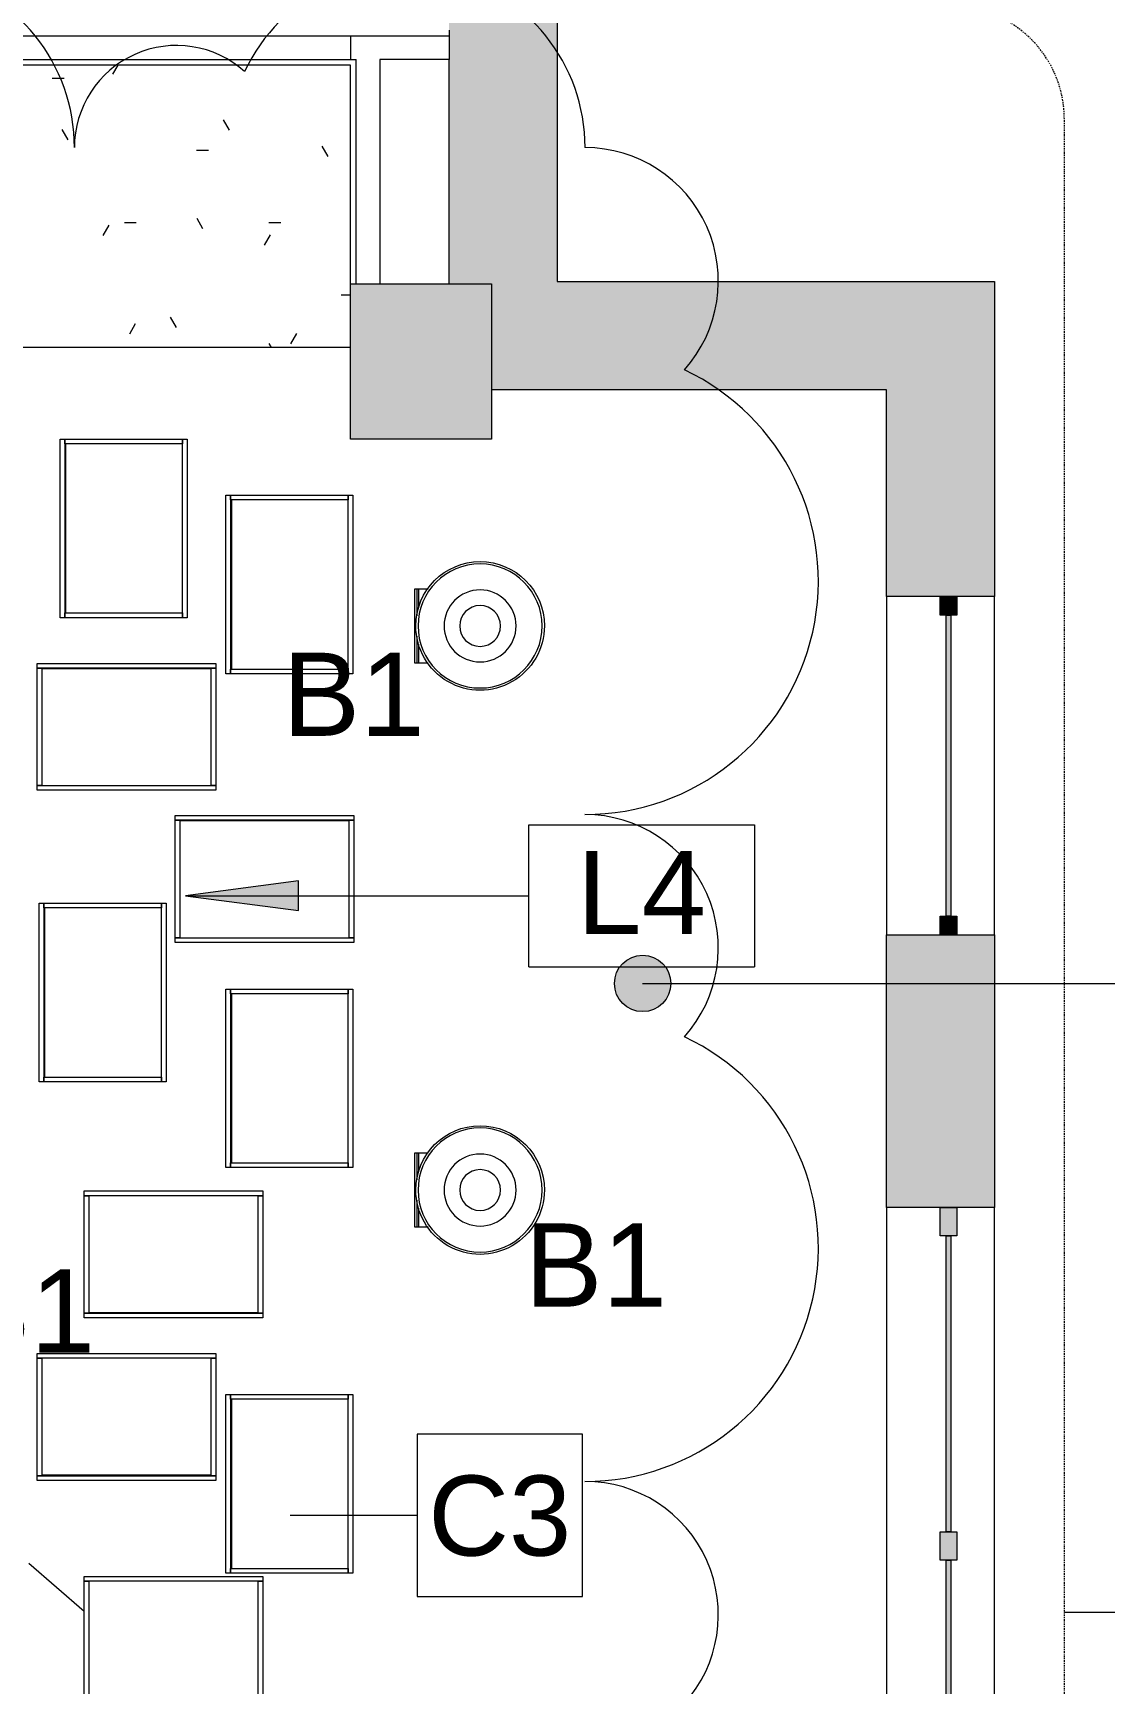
# Model space of a CAD drawing. Header units: inches. Extents: x 4387 to 7158, y 1246 to 2590.
# Drawn here: x 6172.7 to 6286.7, y 1403.6 to 1579.2 of the extents above; entities that cross this region are included whole.
import ezdxf

# ---------------------------------------------------------------- set-up
doc = ezdxf.new("R2010")
doc.units = ezdxf.units.IN
doc.header["$MEASUREMENT"] = 0
doc.linetypes.add('Dash Dot 3_16_', pattern=[0.3125, 0.1875, -0.0625, 0, -0.0625])
for name, color, linetype, lineweight in [('A-ANNO-KEYN', 231, 'Continuous', 9), ('A-ANNO-SYMB', 150, 'Continuous', 9), ('A-AREA-IDEN', 2, 'Continuous', 9), ('A-CLNG', 13, 'Continuous', 13), ('A-CLNG-IDEN', 151, 'Continuous', 9), ('A-CLNG-PATT', 13, 'Continuous', 13), ('A-FLOR', 192, 'Continuous', 13), ('A-GENM', 13, 'Continuous', 9), ('A-GLAZ-CURT', 52, 'Continuous', 13), ('A-GLAZ-CWMG', 51, 'Continuous', 13), ('A-WALL', 113, 'Continuous', 13), ('A-WALL-PATT', 111, 'Continuous', 13), ('E-LITE-EQPM', 33, 'Continuous', 9), ('E-LITE-EQPM-IDEN', 33, 'Continuous', 9), ('G-ANNO-REVC', 71, 'Continuous', 9), ('I-WALL', 2, 'Continuous', 13), ('S-COLS', 52, 'Continuous', 13)]:
    doc.layers.add(name, color=color, linetype=linetype, lineweight=lineweight)
doc.styles.add('Arial', font='arial.ttf', dxfattribs={"height": 8.851796})
doc.styles.add('Swis721 Lt BT', font='swissl.ttf', dxfattribs={"height": 8.514638})

# ---------------------------------------------------------------- blocks, each defined once
blk = doc.blocks.new('Concrete-Rectangular-Column - 15 x 16_5-5034465-10TH FLOOR RCP')
at = {"layer": 'S-COLS'}
blk.add_hatch(color=10, dxfattribs=at).paths.add_polyline_path([(-2.81, -8.25), (7.5, -8.25), (7.5, 8.25), (-7.5, 8.25), (-7.5, -8.25)], flags=0)
at = {"layer": 'S-COLS', "color": 8, "lineweight": 20}
for p, q in [((-7.5, 8.25), (7.5, 8.25)), ((-7.5, -8.25), (-7.5, 8.25)), ((7.5, 8.25), (7.5, -8.25)), ((7.5, -8.25), (-7.5, -8.25))]:
    blk.add_line(p, q, dxfattribs=at)
blk = doc.blocks.new('Rectangular Mullion - 2_ x 1 3_4_-4406287-10TH FLOOR RCP')
at = {"layer": 'A-GLAZ-CWMG'}
blk.add_hatch(color=10, dxfattribs=at).paths.add_polyline_path([(0, 0.25), (0, 0.88), (-2, 0.88), (-2, -0.88), (0, -0.88), (0, -0.25)], flags=0)
at = {"layer": 'A-GLAZ-CWMG', "color": 8, "lineweight": 20}
for p, q in [((-2, 0.88), (0, 0.88)), ((-2, -0.88), (-2, 0.88)), ((0, 0.88), (0, -0.88)), ((0, -0.88), (-2, -0.88))]:
    blk.add_line(p, q, dxfattribs=at)
blk = doc.blocks.new('System Panel - Glazed-4406292-10TH FLOOR RCP')
at = {"layer": 'A-GLAZ-CURT'}
blk.add_hatch(color=10, dxfattribs=at).paths.add_polyline_path([(-15.75, 0.25), (-15.75, -0.25), (15.75, -0.25), (15.75, 0.25)], flags=0)
at = {"layer": 'A-GLAZ-CURT', "color": 8, "lineweight": 20}
for p, q in [((-15.75, -0.25), (-15.75, 0.25)), ((-15.75, 0.25), (15.75, 0.25)), ((15.75, 0.25), (15.75, -0.25)), ((15.75, -0.25), (-15.75, -0.25))]:
    blk.add_line(p, q, dxfattribs=at)
blk = doc.blocks.new('Rectangular Mullion - 3_ x 1 3_4_-4406293-10TH FLOOR RCP')
at = {"layer": 'A-GLAZ-CWMG'}
blk.add_hatch(color=10, dxfattribs=at).paths.add_polyline_path([(-3, -0.88), (-3, 0.88), (0, 0.88), (0, -0.88)], flags=0)
at = {"layer": 'A-GLAZ-CWMG', "color": 8, "lineweight": 20}
for p, q in [((0, 0.88), (-3, 0.88)), ((-3, 0.88), (-3, -0.88)), ((0, -0.88), (0, 0.88)), ((-3, -0.88), (0, -0.88))]:
    blk.add_line(p, q, dxfattribs=at)
blk = doc.blocks.new('System Panel - Glazed-4406290-10TH FLOOR RCP')
at = {"layer": 'A-GLAZ-CURT'}
blk.add_hatch(color=10, dxfattribs=at).paths.add_polyline_path([(-16, 0.25), (-16, -0.25), (16, -0.25), (16, 0.25)], flags=0)
at = {"layer": 'A-GLAZ-CURT', "color": 8, "lineweight": 20}
for p, q in [((-16, -0.25), (-16, 0.25)), ((-16, 0.25), (16, 0.25)), ((16, 0.25), (16, -0.25)), ((16, -0.25), (-16, -0.25))]:
    blk.add_line(p, q, dxfattribs=at)
blk = doc.blocks.new('Rectangular Mullion - 2_ x 1 3_4_-4406291-10TH FLOOR RCP')
at = {"layer": 'A-GLAZ-CWMG'}
blk.add_hatch(color=10, dxfattribs=at).paths.add_polyline_path([(0, -0.88), (-2, -0.88), (-2, 0.88), (0, 0.88), (0, -0.25)], flags=0)
at = {"layer": 'A-GLAZ-CWMG', "color": 8, "lineweight": 20}
for p, q in [((0, 0.88), (-2, 0.88)), ((-2, 0.88), (-2, -0.88)), ((0, -0.88), (0, 0.88)), ((-2, -0.88), (0, -0.88))]:
    blk.add_line(p, q, dxfattribs=at)
blk = doc.blocks.new('Rectangular Mullion - 3_ x 1 3_4_-4406288-10TH FLOOR RCP')
at = {"layer": 'A-GLAZ-CWMG'}
blk.add_hatch(color=10, dxfattribs=at).paths.add_polyline_path([(1.5, -0.88), (-1.5, -0.88), (-1.5, 0.88), (1.5, 0.88), (1.5, -0.25)], flags=0)
at = {"layer": 'A-GLAZ-CWMG', "color": 8, "lineweight": 20}
for p, q in [((1.5, 0.88), (-1.5, 0.88)), ((-1.5, 0.88), (-1.5, -0.88)), ((1.5, -0.88), (1.5, 0.88)), ((-1.5, -0.88), (1.5, -0.88))]:
    blk.add_line(p, q, dxfattribs=at)
blk = doc.blocks.new('Generic Models 1 - Generic Models 1-4984576-10TH FLOOR RCP')
at = {"layer": 'A-CLNG'}
for p, q in [((6175.59, 1536.03), (6176.09, 1536.03)), ((6175.59, 1517.03), (6175.59, 1536.03)), ((6176.09, 1536.03), (6188.59, 1536.03)), ((6176.09, 1535.53), (6176.09, 1536.03)), ((6176.09, 1536.03), (6176.09, 1517.03)), ((6188.59, 1535.53), (6176.09, 1535.53)), ((6176.17, 1535.53), (6176.17, 1517.53)), ((6188.59, 1536.03), (6188.59, 1535.53)), ((6188.59, 1536.03), (6189.09, 1536.03)), ((6188.59, 1517.03), (6188.59, 1536.03)), ((6189.09, 1536.03), (6189.09, 1517.03)), ((6193.22, 1530.05), (6193.72, 1530.05)), ((6193.22, 1511.05), (6193.22, 1530.05)), ((6193.72, 1530.05), (6206.22, 1530.05)), ((6193.72, 1529.55), (6193.72, 1530.05)), ((6193.72, 1530.05), (6193.72, 1511.05)), ((6206.22, 1529.55), (6193.72, 1529.55)), ((6193.8, 1529.55), (6193.8, 1511.55)), ((6206.22, 1530.05), (6206.22, 1529.55)), ((6206.22, 1530.05), (6206.72, 1530.05)), ((6206.22, 1511.05), (6206.22, 1530.05)), ((6206.72, 1530.05), (6206.72, 1511.05)), ((6176.09, 1517.53), (6188.59, 1517.53)), ((6176.09, 1517.03), (6176.09, 1517.53)), ((6188.59, 1517.53), (6188.59, 1517.03)), ((6176.09, 1517.03), (6175.59, 1517.03)), ((6188.59, 1517.03), (6176.09, 1517.03)), ((6189.09, 1517.03), (6188.59, 1517.03)), ((6173.13, 1511.67), (6173.13, 1512.17)), ((6173.13, 1512.17), (6192.13, 1512.17)), ((6192.13, 1512.17), (6192.13, 1511.67)), ((6173.13, 1499.17), (6173.13, 1511.67)), ((6173.13, 1511.67), (6173.63, 1511.67)), ((6192.13, 1511.67), (6173.13, 1511.67)), ((6173.63, 1511.67), (6173.63, 1499.17)), ((6191.63, 1511.6), (6173.63, 1511.6)), ((6191.63, 1499.17), (6191.63, 1511.67)), ((6191.63, 1511.67), (6192.13, 1511.67)), ((6192.13, 1511.67), (6192.13, 1499.17)), ((6193.72, 1511.05), (6193.22, 1511.05)), ((6193.72, 1511.55), (6206.22, 1511.55)), ((6193.72, 1511.05), (6193.72, 1511.55)), ((6206.22, 1511.05), (6193.72, 1511.05)), ((6206.22, 1511.55), (6206.22, 1511.05)), ((6206.72, 1511.05), (6206.22, 1511.05)), ((6173.63, 1499.17), (6173.13, 1499.17)), ((6173.13, 1498.67), (6173.13, 1499.17)), ((6173.13, 1499.17), (6192.13, 1499.17)), ((6192.13, 1498.67), (6173.13, 1498.67)), ((6192.13, 1499.17), (6191.63, 1499.17)), ((6192.13, 1499.17), (6192.13, 1498.67)), ((6187.82, 1495.49), (6187.82, 1495.99)), ((6187.82, 1495.99), (6206.82, 1495.99)), ((6187.82, 1482.99), (6187.82, 1495.49)), ((6187.82, 1495.49), (6188.32, 1495.49)), ((6206.82, 1495.49), (6187.82, 1495.49)), ((6206.32, 1495.42), (6188.31, 1495.42)), ((6188.32, 1495.49), (6188.32, 1482.99)), ((6206.32, 1482.99), (6206.32, 1495.49)), ((6206.32, 1495.49), (6206.82, 1495.49)), ((6206.82, 1495.99), (6206.82, 1495.49)), ((6206.82, 1495.49), (6206.82, 1482.99)), ((6173.35, 1486.67), (6173.85, 1486.67)), ((6173.35, 1467.67), (6173.35, 1486.67)), ((6173.85, 1486.67), (6186.35, 1486.67)), ((6173.85, 1486.17), (6173.85, 1486.67)), ((6173.85, 1486.67), (6173.85, 1467.67)), ((6186.35, 1486.17), (6173.85, 1486.17)), ((6173.92, 1486.17), (6173.92, 1468.17)), ((6186.35, 1486.67), (6186.35, 1486.17)), ((6186.35, 1486.67), (6186.85, 1486.67)), ((6186.35, 1467.67), (6186.35, 1486.67)), ((6186.85, 1486.67), (6186.85, 1467.67)), ((6188.32, 1482.99), (6187.82, 1482.99)), ((6187.82, 1482.49), (6187.82, 1482.99)), ((6187.82, 1482.99), (6206.82, 1482.99)), ((6206.82, 1482.49), (6187.82, 1482.49)), ((6206.82, 1482.99), (6206.32, 1482.99)), ((6206.82, 1482.99), (6206.82, 1482.49)), ((6193.22, 1477.53), (6193.72, 1477.53)), ((6193.22, 1458.53), (6193.22, 1477.53)), ((6193.72, 1477.53), (6206.22, 1477.53)), ((6193.72, 1477.03), (6193.72, 1477.53)), ((6193.72, 1477.53), (6193.72, 1458.53)), ((6206.22, 1477.03), (6193.72, 1477.03)), ((6193.8, 1477.03), (6193.8, 1459.03)), ((6206.22, 1477.53), (6206.22, 1477.03)), ((6206.22, 1477.53), (6206.72, 1477.53)), ((6206.22, 1458.53), (6206.22, 1477.53)), ((6206.72, 1477.53), (6206.72, 1458.53)), ((6173.85, 1468.17), (6186.35, 1468.17)), ((6173.85, 1467.67), (6173.85, 1468.17)), ((6186.35, 1468.17), (6186.35, 1467.67)), ((6173.85, 1467.67), (6173.35, 1467.67)), ((6186.35, 1467.67), (6173.85, 1467.67)), ((6186.85, 1467.67), (6186.35, 1467.67)), ((6193.72, 1458.53), (6193.22, 1458.53)), ((6193.72, 1459.03), (6206.22, 1459.03)), ((6193.72, 1458.53), (6193.72, 1459.03)), ((6206.22, 1458.53), (6193.72, 1458.53)), ((6206.22, 1459.03), (6206.22, 1458.53)), ((6206.72, 1458.53), (6206.22, 1458.53)), ((6178.13, 1455.55), (6178.13, 1456.05)), ((6178.13, 1456.05), (6197.13, 1456.05)), ((6197.13, 1456.05), (6197.13, 1455.55)), ((6178.13, 1443.05), (6178.13, 1455.55)), ((6178.13, 1455.55), (6178.63, 1455.55)), ((6197.13, 1455.55), (6178.13, 1455.55)), ((6178.63, 1455.55), (6178.63, 1443.05)), ((6196.63, 1443.05), (6196.63, 1455.55)), ((6196.63, 1455.55), (6197.13, 1455.55)), ((6197.13, 1455.55), (6197.13, 1443.05)), ((6178.63, 1443.05), (6178.13, 1443.05)), ((6178.13, 1442.55), (6178.13, 1443.05)), ((6178.13, 1443.05), (6197.13, 1443.05)), ((6197.13, 1442.55), (6178.13, 1442.55)), ((6178.63, 1443.12), (6196.63, 1443.12)), ((6197.13, 1443.05), (6196.63, 1443.05)), ((6197.13, 1443.05), (6197.13, 1442.55)), ((6173.13, 1438.26), (6173.13, 1438.76)), ((6173.13, 1438.76), (6192.13, 1438.76)), ((6173.13, 1425.76), (6173.13, 1438.26)), ((6173.13, 1438.26), (6173.63, 1438.26)), ((6192.13, 1438.26), (6173.13, 1438.26)), ((6173.63, 1438.26), (6173.63, 1425.76)), ((6191.63, 1425.76), (6191.63, 1438.26)), ((6191.63, 1438.26), (6192.13, 1438.26)), ((6192.13, 1438.76), (6192.13, 1438.26)), ((6192.13, 1438.26), (6192.13, 1425.76)), ((6193.22, 1415.39), (6193.22, 1434.39)), ((6193.22, 1434.39), (6193.72, 1434.39)), ((6193.72, 1433.89), (6193.72, 1434.39)), ((6193.72, 1434.39), (6206.22, 1434.39)), ((6193.72, 1434.39), (6193.72, 1415.39)), ((6206.22, 1433.89), (6193.72, 1433.89)), ((6193.8, 1433.89), (6193.8, 1415.88)), ((6206.22, 1434.39), (6206.22, 1433.89)), ((6206.22, 1415.39), (6206.22, 1434.39)), ((6206.22, 1434.39), (6206.72, 1434.39)), ((6206.72, 1434.39), (6206.72, 1415.39)), ((6173.63, 1425.76), (6173.13, 1425.76)), ((6173.13, 1425.26), (6173.13, 1425.76)), ((6173.13, 1425.76), (6192.13, 1425.76)), ((6192.13, 1425.26), (6173.13, 1425.26)), ((6173.63, 1425.84), (6191.63, 1425.84)), ((6192.13, 1425.76), (6191.63, 1425.76)), ((6192.13, 1425.76), (6192.13, 1425.26)), ((6193.72, 1415.39), (6193.22, 1415.39)), ((6193.72, 1415.39), (6193.72, 1415.89)), ((6193.72, 1415.89), (6206.22, 1415.89)), ((6206.22, 1415.39), (6193.72, 1415.39)), ((6206.22, 1415.89), (6206.22, 1415.39)), ((6206.72, 1415.39), (6206.22, 1415.39)), ((6178.13, 1414.55), (6178.13, 1415.05)), ((6178.13, 1415.05), (6197.13, 1415.05)), ((6178.13, 1402.05), (6178.13, 1414.55)), ((6178.13, 1414.55), (6178.63, 1414.55)), ((6197.13, 1414.55), (6178.13, 1414.55)), ((6178.63, 1414.55), (6178.63, 1402.05)), ((6196.63, 1402.05), (6196.63, 1414.55)), ((6196.63, 1414.55), (6197.13, 1414.55)), ((6197.13, 1415.05), (6197.13, 1414.55)), ((6197.13, 1414.55), (6197.13, 1402.05))]:
    blk.add_line(p, q, dxfattribs=at)
blk = doc.blocks.new('L-Surface Mounted Downlight - B - DOWNLIGHT_ SURFACE MOUNTED-5054385-10TH FLOOR RCP')
at = {"layer": 'A-GENM'}
for p, q in [((-6.96, 3.92), (-5.54, 3.92)), ((-6.96, -3.92), (-6.96, 3.92)), ((-6.7, 3.92), (-6.7, 1.07)), ((-6.54, 1.94), (-6.54, 3.92)), ((-6.7, -1.07), (-6.7, -3.92)), ((-6.54, -3.92), (-6.54, -1.94)), ((-5.54, -3.92), (-6.96, -3.92))]:
    blk.add_line(p, q, dxfattribs=at)
at = {"layer": 'E-LITE-EQPM'}
for radius in [6.6, 3.83, 2.17]:
    blk.add_circle((0, 0), radius, dxfattribs=at)
for start, end in [(360, 180), (180, 360)]:
    blk.add_arc((0, 0), 6.84, start, end, dxfattribs=at)
blk = doc.blocks.new('Keynote Tag - Keynote Number - Boxed-135510-10TH FLOOR RCP')
at = {"layer": 'A-ANNO-KEYN'}
for p, q in [((-0.125, -0.0792), (-0.125, 0.0781)), ((-0.125, 0.0781), (0.125, 0.0781)), ((0.125, 0.0781), (0.125, -0.0792)), ((-0.125, -0.0792), (0.125, -0.0792))]:
    blk.add_line(p, q, dxfattribs=at)
blk = doc.blocks.new('Family - ___-6304933-10TH FLOOR RCP')
at = {"layer": 'G-ANNO-REVC'}
for centre, radius, start, end in [((6158.1, 1567.03), 19.01, 0, 154.7912), ((6212.4, 1567.03), 19.01, 0, 154.7912), ((6187.96, 1567.03), 10.86, 48.1897, 180), ((6231.4, 1552.84), 14.19, 318.1897, 90), ((6231.4, 1520.92), 24.83, 270, 64.7912), ((6231.4, 1481.9), 14.19, 318.1897, 90), ((6231.4, 1449.98), 24.83, 270, 64.7912), ((6231.4, 1410.97), 14.19, 318.1897, 90)]:
    blk.add_arc(centre, radius, start, end, dxfattribs=at)

msp = doc.modelspace()

# ---------------------------------------------------------------- hatches: boundary and pattern name
at = {"layer": 'A-ANNO-KEYN'}
msp.add_hatch(color=256, dxfattribs=at).paths.add_polyline_path([(6188.93, 1487.46), (6200.93, 1485.88), (6200.93, 1489.04)], flags=0)
at = {"layer": 'A-AREA-IDEN'}
h = msp.add_hatch(color=256, dxfattribs=at)
edge = h.paths.add_edge_path(flags=0)
edge.add_arc((6237.54, 1478.13), 3, 0, 360)
at = {"layer": 'A-CLNG-PATT'}
h = msp.add_hatch(dxfattribs=at)
h.set_pattern_fill('FP_13', color=256, style=0, pattern_type=2)
h.set_pattern_definition([(0, (0, 0), (30.72, 7.68), [1.267, -21.773, 1.267, -21.773, -122.88]), (0, (0, 0), (30.72, 7.68), [-46.08, 1.267, -44.813, 1.267, -21.773, -53.76]), (0, (0, 0), (30.72, 7.68), [-115.2, 1.267, -14.093, 1.267, -37.133]), (120, (11.52, 3.84), (-22.011075, 22.7643), [1.267, -21.773, 1.267, -21.773, -122.88]), (120, (11.52, 3.84), (-22.011075, 22.7643), [-46.08, 1.267, -44.813, 1.267, -21.773, -53.76]), (120, (11.52, 3.84), (-22.011075, 22.7643), [-115.2, 1.267, -14.093, 1.267, -37.133]), (240, (15.36, 19.2), (-8.708925, -30.4443), [1.267, -21.773, 1.267, -21.773, -122.88]), (240, (15.36, 19.2), (-8.708925, -30.4443), [-46.08, 1.267, -44.813, 1.267, -21.773, -53.76]), (240, (15.36, 19.2), (-8.708925, -30.4443), [-115.2, 1.267, -14.093, 1.267, -37.133])])
h.paths.add_polyline_path([(6206.46, 1545.78), (6206.46, 1575.78), (6170.46, 1575.78), (6170.46, 1569.78), (6060.38, 1569.78), (6060.38, 1545.78), (6202.23, 1545.78)], flags=0)
h.paths.add_polyline_path([(6125.74, 1560.03), (6102.53, 1560.03), (6102.53, 1560.42), (6137.9, 1560.42), (6137.9, 1560.03), (6133.24, 1560.03)], flags=0)
h.paths.add_polyline_path([(6101.9, 1560.03), (6062.53, 1560.03), (6062.53, 1560.42), (6101.9, 1560.42)], flags=0)
h.paths.add_polyline_path([(6170.46, 1560.03), (6138.65, 1560.03), (6138.65, 1560.42), (6170.46, 1560.42)], flags=0)
at = {"layer": 'A-WALL-PATT', "lineweight": 9}
for points in [[(6228.46, 1541.28), (6228.46, 1604.78), (6216.96, 1604.78), (6216.96, 1552.53), (6221.46, 1552.53), (6221.46, 1541.28)], [(6236.72, 1541.28), (6274.96, 1541.28), (6274.96, 1552.78), (6228.46, 1552.78), (6228.46, 1541.28)]]:
    msp.add_hatch(color=7, dxfattribs=at).paths.add_polyline_path(points, flags=0)
h = msp.add_hatch(color=7, dxfattribs=at)
h.paths.add_polyline_path([(6263.46, 1283.28), (6274.96, 1283.28), (6274.96, 1316.78), (6263.46, 1316.78), (6263.46, 1294.78)], flags=0)
h.paths.add_polyline_path([(6271.21, 1352.78), (6274.96, 1352.78), (6274.96, 1382.28), (6263.46, 1382.28), (6263.46, 1352.78)], flags=0)
h.paths.add_polyline_path([(6274.96, 1454.28), (6274.96, 1483.28), (6263.46, 1483.28), (6263.46, 1454.28), (6271.21, 1454.28)], flags=0)
h.paths.add_polyline_path([(6263.46, 1519.28), (6274.96, 1519.28), (6274.96, 1541.28), (6263.46, 1541.28)], flags=0)

# ---------------------------------------------------------------- linework, layer by layer
at = {"layer": 'A-ANNO-KEYN'}
for p, q in [((6200.93, 1489.04), (6188.93, 1487.46)), ((6188.93, 1487.46), (6200.93, 1485.88)), ((6188.93, 1487.46), (6225.44, 1487.46)), ((6200.93, 1485.88), (6200.93, 1489.04))]:
    msp.add_line(p, q, dxfattribs=at)
at = {"layer": 'A-ANNO-SYMB', "linetype": 'Dash Dot 3_16_'}
msp.add_line((6282.39, 1276.28), (6282.39, 1570.06), dxfattribs=at)
at = {"layer": 'A-ANNO-SYMB'}
msp.add_line((6282.39, 1411.25), (6316.52, 1411.25), dxfattribs=at)
at = {"layer": 'A-ANNO-SYMB', "linetype": 'Dash Dot 3_16_'}
msp.add_arc((6270.39, 1570.06), 12, 0, 90, dxfattribs=at)
at = {"layer": 'A-AREA-IDEN'}
msp.add_line((6237.54, 1478.13), (6293.04, 1478.13), dxfattribs=at)
msp.add_circle((6237.54, 1478.13), 3, dxfattribs=at)
at = {"layer": 'A-CLNG'}
msp.add_line((6206.46, 1545.78), (6060.38, 1545.78), dxfattribs=at)
at = {"layer": 'A-CLNG-IDEN'}
msp.add_line((6200.05, 1421.55), (6213.55, 1421.55), dxfattribs=at)
at = {"layer": 'A-CLNG-IDEN', "flags": 128}
msp.add_lwpolyline([(6213.55, 1430.19), (6213.55, 1412.9), (6231.13, 1412.9), (6231.13, 1430.19)], close=True, dxfattribs=at)
at = {"layer": 'A-FLOR'}
msp.add_line((6172.27, 1416.45), (6178.13, 1411.35), dxfattribs=at)
at = {"layer": 'A-WALL', "color": 8, "lineweight": 20}
for p, q in [((6228.46, 1604.78), (6228.46, 1552.78)), ((6216.96, 1552.53), (6216.96, 1576.4)), ((6228.46, 1552.78), (6274.96, 1552.78)), ((6274.96, 1552.78), (6274.96, 1519.28)), ((6263.46, 1541.28), (6221.46, 1541.28)), ((6263.46, 1519.28), (6263.46, 1541.28)), ((6274.96, 1519.28), (6263.46, 1519.28)), ((6263.46, 1454.28), (6263.46, 1483.28)), ((6263.46, 1483.28), (6274.96, 1483.28)), ((6274.96, 1483.28), (6274.96, 1454.28)), ((6274.96, 1454.28), (6263.46, 1454.28))]:
    msp.add_line(p, q, dxfattribs=at)
at = {"layer": 'A-WALL'}
for p, q in [((6049.02, 1578.9), (6216.96, 1578.9)), ((6206.46, 1578.9), (6206.46, 1576.4)), ((6216.96, 1579.53), (6216.96, 1576.4)), ((6169.83, 1576.4), (6207.08, 1576.4)), ((6207.08, 1552.53), (6207.08, 1576.4))]:
    msp.add_line(p, q, dxfattribs=at)
at = {"layer": 'A-WALL', "color": 55}
for p, q in [((6263.46, 1519.28), (6263.46, 1483.28)), ((6274.96, 1483.28), (6274.96, 1519.28)), ((6263.46, 1454.28), (6263.46, 1382.28)), ((6274.96, 1382.28), (6274.96, 1454.28))]:
    msp.add_line(p, q, dxfattribs=at)
at = {"layer": 'I-WALL'}
for p, q in [((6206.46, 1575.78), (6170.46, 1575.78)), ((6206.46, 1552.53), (6206.46, 1575.78)), ((6209.58, 1576.4), (6209.58, 1552.53)), ((6216.96, 1576.4), (6209.58, 1576.4))]:
    msp.add_line(p, q, dxfattribs=at)

# ---------------------------------------------------------------- block references
at = {"layer": 'A-ANNO-KEYN', "xscale": 95.99999999999994, "yscale": 95.99999999999994, "zscale": 95.99999999999994}
msp.add_blockref('Keynote Tag - Keynote Number - Boxed-135510-10TH FLOOR RCP', (6237.44, 1487.51), dxfattribs=at)
at = {"layer": 'A-CLNG'}
msp.add_blockref('Generic Models 1 - Generic Models 1-4984576-10TH FLOOR RCP', (0, 0), dxfattribs=at)
at = {"layer": 'A-GLAZ-CURT', "color": 55, "rotation": 89.99999999999933}
for name, p in [('System Panel - Glazed-4406290-10TH FLOOR RCP', (6270.08, 1501.28)), ('System Panel - Glazed-4406292-10TH FLOOR RCP', (6270.08, 1435.53)), ('System Panel - Glazed-4406292-10TH FLOOR RCP', (6270.08, 1401.03))]:
    msp.add_blockref(name, p, dxfattribs=at)
at = {"layer": 'A-GLAZ-CWMG', "color": 55, "extrusion": (0, 0, -1), "rotation": 90.00000000000067}
for name, p in [('Rectangular Mullion - 2_ x 1 3_4_-4406291-10TH FLOOR RCP', (-6270.08, 1519.28)), ('Rectangular Mullion - 3_ x 1 3_4_-4406293-10TH FLOOR RCP', (-6270.08, 1454.28)), ('Rectangular Mullion - 3_ x 1 3_4_-4406288-10TH FLOOR RCP', (-6270.08, 1418.28))]:
    msp.add_blockref(name, p, dxfattribs=at)
at = {"layer": 'A-GLAZ-CWMG', "color": 55, "rotation": 269.9999999999993}
msp.add_blockref('Rectangular Mullion - 2_ x 1 3_4_-4406287-10TH FLOOR RCP', (6270.08, 1483.28), dxfattribs=at)
at = {"layer": 'E-LITE-EQPM', "extrusion": (0, 0, -1), "rotation": 180}
for p in [(-6220.25, 1516.15), (-6220.25, 1456.15)]:
    msp.add_blockref('L-Surface Mounted Downlight - B - DOWNLIGHT_ SURFACE MOUNTED-5054385-10TH FLOOR RCP', p, dxfattribs=at)
at = {"layer": 'S-COLS', "color": 55}
msp.add_blockref('Concrete-Rectangular-Column - 15 x 16_5-5034465-10TH FLOOR RCP', (6213.96, 1544.28), dxfattribs=at)

# ---------------------------------------------------------------- texts
at = {"layer": 'A-CLNG-IDEN', "insert": (6222.34, 1425.78), "char_height": 8.515, "width": 17.496, "attachment_point": 2, "line_spacing_factor": 1.00667, "style": 'Swis721 Lt BT'}
msp.add_mtext('C3', dxfattribs=at)
at = {"layer": 'E-LITE-EQPM-IDEN', "char_height": 8.852, "width": 18.036, "attachment_point": 2, "line_spacing_factor": 0.938532, "style": 'Arial'}
for insert in [(6206.8, 1513.31), (6232.57, 1452.6), (6171.73, 1447.72)]:
    msp.add_mtext('B1', dxfattribs=dict(at, insert=insert))

# ---------------------------------------------------------------- next in the draw order: texts
at = {"layer": 'A-ANNO-KEYN', "insert": (6237.42, 1492.22), "char_height": 8.852, "width": 16.416, "attachment_point": 2, "line_spacing_factor": 0.938532, "style": 'Arial', "bg_fill": 3, "box_fill_scale": 1.25, "bg_fill_color": 0, "bg_fill_transparency": 0}
msp.add_mtext('L4', dxfattribs=at)

# ---------------------------------------------------------------- next in the draw order: block references
at = {"layer": 'G-ANNO-REVC'}
msp.add_blockref('Family - ___-6304933-10TH FLOOR RCP', (0, 0), dxfattribs=at)

doc.saveas('drawing.dxf')
